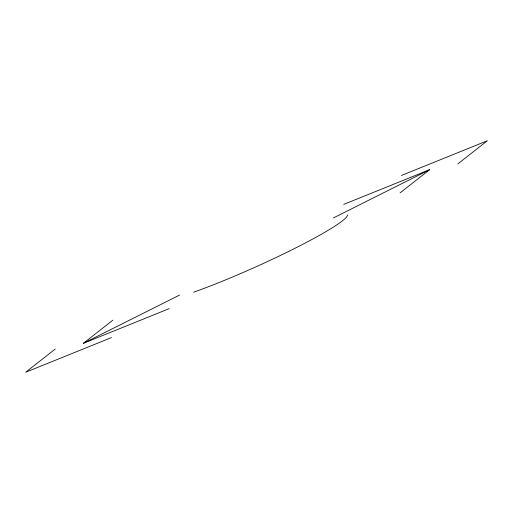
<?xml version="1.0" encoding="UTF-8"?>
<svg xmlns="http://www.w3.org/2000/svg" width="513" height="513" viewBox="0 0 513 513"><rect width="100%" height="100%" fill="white"/><g stroke="black" fill="none" stroke-linecap="round" stroke-linejoin="round"><path stroke-width="0.77" d="M55.199 349.071L25.65 372.252L111.526 337.554M169.239 308.621L83.362 343.312L112.911 320.131M400.089 192.869L429.637 169.688L343.761 204.379M457.801 163.929L487.35 140.748L401.474 175.446M83.362 343.312L179.55 295.084M333.45 217.916L429.637 169.688M347.532 215.037A104.851 10.234 -24.2 0 1 293.789 248.882A104.851 10.234 -24.2 0 1 193.632 292.205"/></g></svg>
